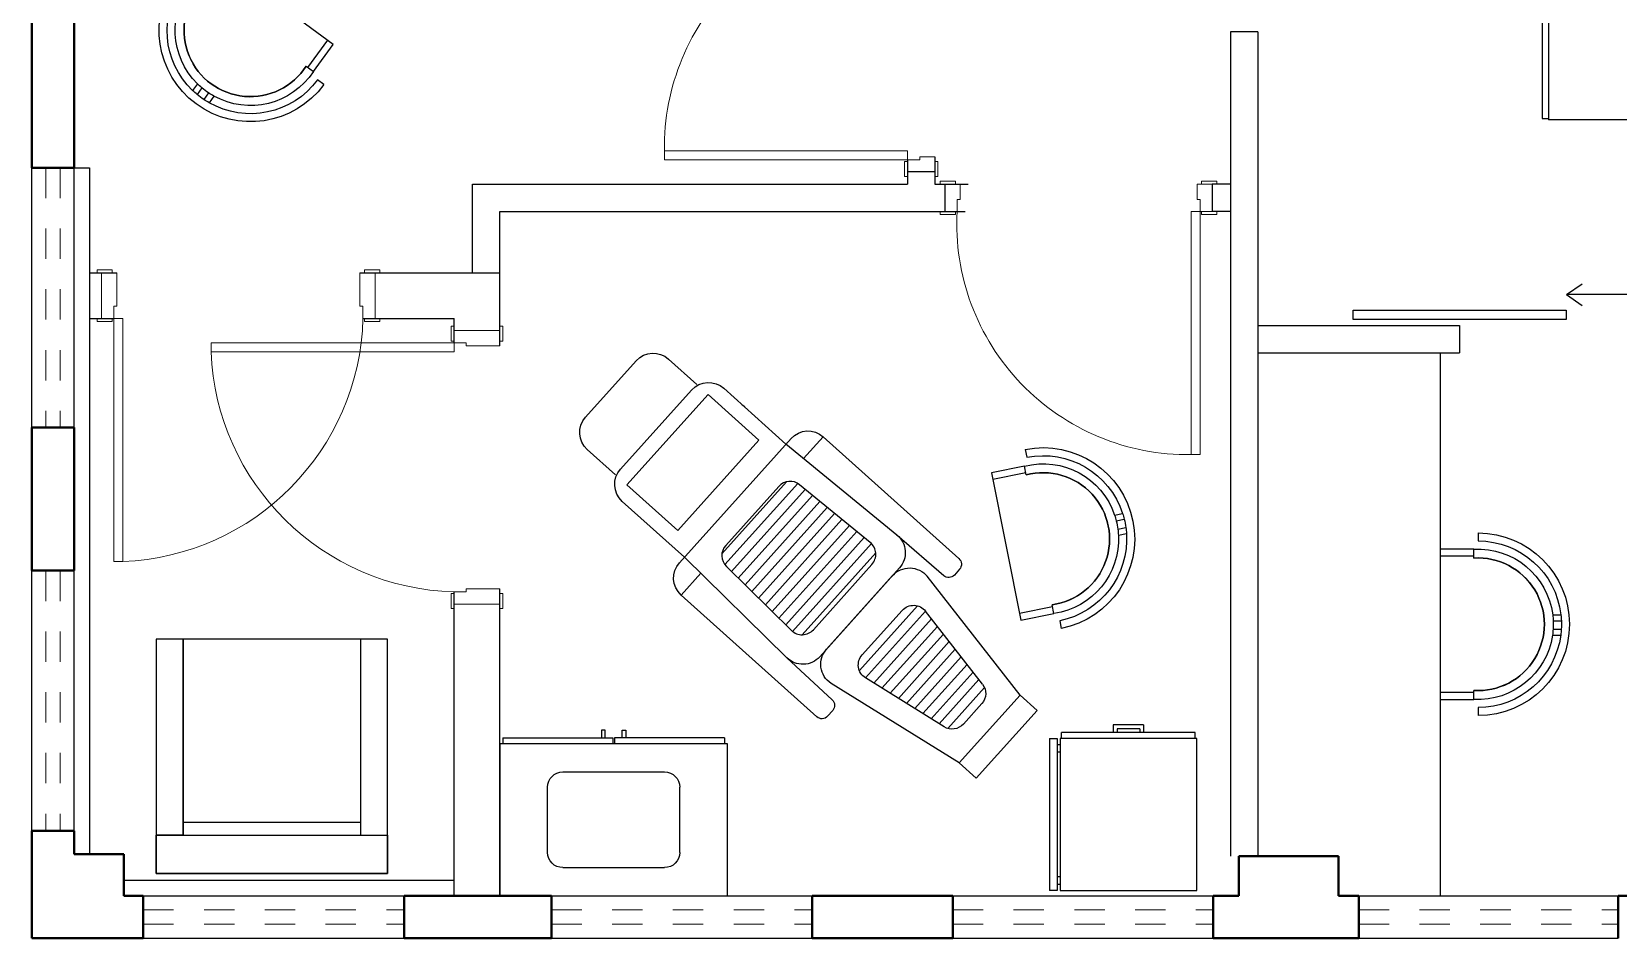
# Model space of a CAD drawing. Header units: millimetres. Extents: x 2625.3 to 2681.2, y 1230 to 1238.4.
# Drawn here: x 2673.05 to 2678.27, y 1229.96 to 1232.95 of the extents above; entities that cross this region are included whole.
import ezdxf

# ---------------------------------------------------------------- set-up
doc = ezdxf.new("R2010")
doc.units = ezdxf.units.MM
doc.linetypes.add('HIDDEN', pattern=[0.375, 0.25, -0.125])
doc.layers.add('ALVENARIA', color=5, linetype='Continuous', lineweight=40)
doc.layers.add('ESQUADRIA', color=7, linetype='Continuous', lineweight=18)
doc.layers.add('LAYOUT', color=253, linetype='Continuous')
doc.layers.add('SOLEIRAS', color=1, linetype='Continuous')

# ---------------------------------------------------------------- blocks, each defined once
blk = doc.blocks.new('POLTRONA 81X83')
at = {"layer": 'LAYOUT'}
for p, q in [((-0.4047, 0), (0.4047, 0)), ((-0.3142, -0.1358), (-0.41, -0.1358)), ((0.41, -0.1358), (-0.41, -0.1358)), ((0.41, -0.1358), (0.3142, -0.1358)), ((0.3142, -0.1358), (0.3142, -0.83)), ((0.3142, -0.1811), (-0.3142, -0.1811))]:
    blk.add_line(p, q, dxfattribs=at)
for points in [[(-0.41, -0.83), (0.41, -0.83), (0.41, 0), (-0.41, 0)], [(-0.41, 0), (0.41, 0), (0.41, -0.1358), (-0.41, -0.1358)]]:
    blk.add_lwpolyline(points, close=True, dxfattribs=at)
for points in [[(-0.3142, -0.83), (-0.3142, -0.1358), (-0.41, -0.1358)], [(0.3142, -0.83), (0.3142, -0.1358), (0.41, -0.1358)]]:
    blk.add_lwpolyline(points, dxfattribs=at)
blk = doc.blocks.new('A$C0C0C0BA7')
at = {"layer": 'LAYOUT'}
for p, q in [((0.2644, 0.3694), (0.2649, 0.3965)), ((0.2843, 0.3715), (0.2847, 0.3984)), ((0.3119, 0.3718), (0.3124, 0.3986)), ((0.3317, 0.3701), (0.3322, 0.3971)), ((0.0264, 0.1246), (0, 0.1246)), ((0.0536, 0.1107), (0.0829, 0.1107)), ((0.076, 0.1107), (0.076, 0)), ((0.5185, 0.1107), (0.5478, 0.1107)), ((0.5253, 0.1107), (0.5253, 0)), ((0.6014, 0.1246), (0.575, 0.1246))]:
    blk.add_line(p, q, dxfattribs=at)
blk.add_lwpolyline([(0.0536, 0), (0.0536, 0.1107), (0.0829, 0.1107, -1.065895), (0.5185, 0.1107), (0.5478, 0.1107), (0.5478, 0)], format="xyb", close=True, dxfattribs=at)
for radius, start, end in [(0.3007, 0, 180), (0.2743, 97.5004, 180), (0.2475, 98.4294, 183.2215), (0.2475, 93.8089, 98.4294), (0.2743, 93.3377, 97.5004), (0.2475, 87.3933, 93.8089), (0.2743, 87.5501, 93.3377), (0.2475, 82.7978, 87.3933), (0.2743, 83.4058, 87.5501), (0.2475, 356.7785, 82.7978), (0.2743, 0, 83.4058), (0.2182, 356.3461, 183.6539)]:
    blk.add_arc((0.3007, 0.1246), radius, start, end, dxfattribs=at)
blk = doc.blocks.new('*X40')
at = {"color": 0}
for p, q in [((91.0625, 15.9036), (91.0625, 16.1901)), ((91.0938, 15.8992), (91.0938, 16.1945)), ((91.125, 15.9048), (91.125, 16.189)), ((91.1562, 15.9103), (91.1562, 16.1834)), ((91.1875, 15.9158), (91.1875, 16.1779)), ((91.2188, 15.9214), (91.2188, 16.1723)), ((91.25, 15.9269), (91.25, 16.1668)), ((91.2812, 15.9325), (91.2812, 16.1612)), ((91.3125, 15.938), (91.3125, 16.1557)), ((91.3438, 15.9436), (91.3438, 16.1501)), ((91.375, 15.9491), (91.375, 16.1446)), ((91.4062, 15.9565), (91.4062, 16.1372))]:
    blk.add_line(p, q, dxfattribs=at)
blk = doc.blocks.new('*X39')
at = {"color": 0}
for p, q in [((90.75, 15.8553), (90.75, 16.2384)), ((90.7812, 15.8539), (90.7812, 16.2398)), ((90.8125, 15.8527), (90.8125, 16.241)), ((90.4688, 15.8876), (90.4688, 16.2061)), ((90.5, 15.8673), (90.5, 16.2265)), ((90.5312, 15.8653), (90.5312, 16.2284)), ((90.5625, 15.8638), (90.5625, 16.2299)), ((90.5938, 15.8624), (90.5938, 16.2313)), ((90.625, 15.861), (90.625, 16.2327)), ((90.6562, 15.8596), (90.6562, 16.2341)), ((90.6875, 15.8582), (90.6875, 16.2355)), ((90.7188, 15.8567), (90.7188, 16.237)), ((90.8438, 15.866), (90.8438, 16.2277))]:
    blk.add_line(p, q, dxfattribs=at)
blk = doc.blocks.new('A$C3EAC3D19')
at = {"layer": 'LAYOUT'}
for p, q in [((0.2071, 1.6768), (0.2076, 1.7518)), ((0.2076, 1.7518), (0.5076, 1.7498)), ((0.5071, 1.6748), (0.5076, 1.7498)), ((0.2071, 1.6768), (0.1171, 1.1888)), ((0.5071, 1.6748), (0.2071, 1.6768)), ((0.5071, 1.6748), (0.5905, 1.1856)), ((0.4018, 1.6005), (0.3113, 1.6011)), ((0.2618, 1.5602), (0.2066, 1.2605)), ((0.4508, 1.5589), (0.502, 1.2586)), ((0, 0.6282), (0.0041, 1.2282)), ((0.0546, 1.2528), (0.0292, 1.253)), ((0.0794, 1.2281), (0.0812, 1.0242)), ((0.4523, 1.2002), (0.2554, 1.2015)), ((0.6287, 1.2244), (0.6241, 1.0206)), ((0.6792, 1.2486), (0.6538, 1.2488)), ((0.7, 0.6235), (0.704, 1.2235)), ((0.5497, 1.0995), (0.1567, 1.1021)), ((0.5158, 1.0997), (0.1906, 1.1019)), ((0.0812, 1.0242), (0.0995, 0.5525)), ((0.6241, 1.0206), (0.5995, 0.5491)), ((0.0966, 0.6275), (0, 0.6282)), ((0.7, 0.6235), (0.6034, 0.6241)), ((0.6245, 0.549), (0.0745, 0.5527)), ((0.0976, 0.2775), (0.0995, 0.5525)), ((0.5976, 0.2741), (0.5995, 0.5491)), ((0.1475, 0.2522), (0.149, 0.4772)), ((0.549, 0.4745), (0.149, 0.4772)), ((0.5475, 0.2495), (0.549, 0.4745)), ((0.5992, 0.3665), (0.5974, 0.3567)), ((0.5475, 0.2495), (0.1475, 0.2522)), ((0.1463, 0.0772), (0.1471, 0.2022)), ((0.5221, 0.1997), (0.1721, 0.202)), ((0.5463, 0.0745), (0.5471, 0.1995)), ((0.4708, 0), (0.2208, 0.0017))]:
    blk.add_line(p, q, dxfattribs=at)
blk.add_lwpolyline([(0.1698, 0.6748), (0.1582, 0.9749, -0.427581), (0.2085, 1.0268), (0.4969, 1.0248, -0.427581), (0.5465, 0.9722), (0.5308, 0.6723, -0.400971), (0.4805, 0.6249), (0.2194, 0.6267, -0.400971)], format="xyb", close=True, dxfattribs=at)
for centre, radius, start, end in [((0.311, 1.5511), 0.05, 89.6131, 169.5501), ((0.4015, 1.5505), 0.05, 9.6762, 89.6131), ((0.2557, 1.2515), 0.05, 169.5501, 269.6131), ((0.4527, 1.2502), 0.05, 269.6131, 9.6762), ((0.0291, 1.228), 0.025, 89.6131, 179.6131), ((0.0544, 1.2278), 0.025, 0.5071, 89.6131), ((0.6536, 1.2238), 0.025, 89.6131, 178.7192), ((0.679, 1.2236), 0.025, 359.6131, 89.6131), ((0.1911, 1.1769), 0.075, 170.867, 269.6131), ((0.5163, 1.1747), 0.075, 269.6131, 8.3593), ((0.1562, 1.0271), 0.075, 89.6131, 182.2157), ((0.5492, 1.0245), 0.075, 357.0106, 89.6131), ((0.075, 0.6277), 0.075, 179.6131, 269.6131), ((0.625, 0.624), 0.075, 269.6131, 359.6131), ((0.1726, 0.277), 0.075, 179.6131, 269.6131), ((0.5226, 0.2747), 0.075, 269.6131, 359.6131), ((0.2213, 0.0767), 0.075, 179.6131, 269.6131), ((0.4713, 0.075), 0.075, 269.6131, 359.6131)]:
    blk.add_arc(centre, radius, start, end, dxfattribs=at)
at = {"layer": 'LAYOUT', "xscale": -1, "rotation": 269.6131484374406}
for name in ['*X40', '*X39']:
    blk.add_blockref(name, (-16.3073, -89.7235), dxfattribs=at)
blk = doc.blocks.new('A$C638234E7')
at = {"layer": 'ESQUADRIA'}
for p, q in [((0, 0.16), (0, 0.17)), ((0, 0.17), (0.05, 0.17)), ((0.015, 0.16), (0, 0.16)), ((0.05, 0.16), (0.05, 0.17)), ((0, 0), (0, 0.01)), ((0.015, 0.01), (0, 0.01)), ((0, 0), (0.05, 0)), ((0.05, 0), (0.05, 0.01))]:
    blk.add_line(p, q, dxfattribs=at)
blk.add_lwpolyline([(0.015, 0.16), (0.015, 0.01), (0.055, 0.01), (0.055, 0.05), (0.065, 0.05), (0.065, 0.16)], close=True, dxfattribs=at)
blk = doc.blocks.new('A$C585A5108')
at = {"layer": 'LAYOUT'}
for p, q in [((0.385, 0.315), (0.05, 0.315)), ((0, 0.05), (0, 0.265)), ((0.435, 0.05), (0.435, 0.265)), ((0.385, 0), (0.05, 0))]:
    blk.add_line(p, q, dxfattribs=at)
for centre, start, end in [((0.05, 0.265), 90, 180), ((0.385, 0.265), 360, 90), ((0.05, 0.05), 180, 270), ((0.385, 0.05), 270, 360)]:
    blk.add_arc(centre, 0.05, start, end, dxfattribs=at)
blk = doc.blocks.new('A$C2D5B4BAF')
at = {"layer": 'LAYOUT'}
for p, q in [((0.3475, 0.545), (0.335, 0.545)), ((0.335, 0.545), (0.335, 0.52)), ((0.3475, 0.52), (0.3475, 0.545)), ((0.4025, 0.52), (0.4025, 0.545)), ((0.4025, 0.545), (0.415, 0.545)), ((0.415, 0.545), (0.415, 0.52)), ((0, 0), (0, 0.5)), ((0, 0.5), (0.75, 0.5)), ((0.01, 0.52), (0.01, 0.5)), ((0.01, 0.52), (0.3725, 0.52)), ((0.3725, 0.52), (0.3725, 0.5)), ((0.3775, 0.52), (0.3775, 0.5)), ((0.74, 0.52), (0.3775, 0.52)), ((0.74, 0.52), (0.74, 0.5)), ((0.75, 0.5), (0.75, 0)), ((0.75, 0), (0, 0))]:
    blk.add_line(p, q, dxfattribs=at)
blk.add_blockref('A$C585A5108', (0.1575, 0.0925))
blk = doc.blocks.new('A$C6C7A7257')
at = {"layer": 'LAYOUT'}
for p, q in [((0.31, 0.545), (0.21, 0.545)), ((0.21, 0.545), (0.21, 0.52)), ((0.2975, 0.5325), (0.2225, 0.5325)), ((0.2225, 0.5325), (0.2225, 0.52)), ((0.2975, 0.5325), (0.2975, 0.52)), ((0.31, 0.545), (0.31, 0.52)), ((0, 0.5), (0, 0)), ((0, 0.5), (0.025, 0.5)), ((0.025, 0.5), (0.025, 0)), ((0.035, 0.48), (0.025, 0.48)), ((0.485, 0.5), (0.035, 0.5)), ((0.035, 0.5), (0.035, 0)), ((0.48, 0.52), (0.04, 0.52)), ((0.04, 0.5), (0.04, 0.52)), ((0.48, 0.5), (0.48, 0.52)), ((0.485, 0), (0.485, 0.5)), ((0.035, 0.455), (0.025, 0.455)), ((0.035, 0.045), (0.025, 0.045)), ((0.035, 0.02), (0.025, 0.02)), ((0.025, 0), (0, 0)), ((0.035, 0), (0.485, 0))]:
    blk.add_line(p, q, dxfattribs=at)
blk = doc.blocks.new('A$C765F47DF')
at = {"layer": 'LAYOUT'}
for p, q in [((0, 2.09), (0, 0.835)), ((0, 2.09), (0.5, 2.09)), ((0.5, 0.835), (0.5, 2.09)), ((0.52, 2.085), (0.5, 2.085)), ((0.52, 1.665), (0.52, 2.085)), ((0.545, 1.7025), (0.52, 1.7025)), ((0.52, 1.69), (0.545, 1.69)), ((0.545, 1.69), (0.545, 1.7025)), ((0.52, 1.665), (0.5, 1.665)), ((0.52, 1.655), (0.5, 1.655)), ((0.52, 1.25), (0.52, 1.655)), ((0.107, 1.35), (0.322, 1.35)), ((0.057, 1.3), (0.057, 0.965)), ((0.372, 1.3), (0.372, 0.965)), ((0.545, 1.2875), (0.52, 1.2875)), ((0.52, 1.275), (0.545, 1.275)), ((0.545, 1.275), (0.545, 1.2875)), ((0.52, 1.25), (0.5, 1.25)), ((0.52, 1.245), (0.5, 1.245)), ((0.52, 0.84), (0.52, 1.245)), ((0.52, 1.22), (0.545, 1.22)), ((0.545, 1.2075), (0.52, 1.2075)), ((0.545, 1.22), (0.545, 1.2075)), ((0.107, 0.915), (0.322, 0.915)), ((0.52, 0.84), (0.5, 0.84)), ((0, 0.835), (0.5, 0.835)), ((0, 0.835), (0, 0)), ((0.5, 0.835), (0.5, 0)), ((0.6246, 0.6918), (0.6246, 0.7182)), ((0.6107, 0.6421), (0.5, 0.6421)), ((0.6107, 0.6646), (0.6107, 0.6353)), ((0.8694, 0.4538), (0.8965, 0.4533)), ((0.8715, 0.4339), (0.8984, 0.4335)), ((0.8701, 0.3865), (0.8971, 0.386)), ((0.8718, 0.4062), (0.8986, 0.4058)), ((0.6107, 0.1929), (0.5, 0.1929)), ((0.6107, 0.1997), (0.6107, 0.1704)), ((0.6246, 0.1168), (0.6246, 0.1432)), ((0.5, 0), (0, 0))]:
    blk.add_line(p, q, dxfattribs=at)
blk.add_lwpolyline([(0.5, 0.6646), (0.6107, 0.6646), (0.6107, 0.6353, -1.065895), (0.6107, 0.1997), (0.6107, 0.1704), (0.5, 0.1704)], format="xyb", close=True, dxfattribs=at)
for centre, radius, start, end in [((0.107, 1.3), 0.05, 90, 180), ((0.322, 1.3), 0.05, 0, 90), ((0.107, 0.965), 0.05, 180, 270), ((0.322, 0.965), 0.05, 270, 0), ((0.6246, 0.4175), 0.3007, 270, 90), ((0.6246, 0.4175), 0.2743, 7.5004, 90), ((0.6246, 0.4175), 0.2475, 8.4294, 93.2215), ((0.6246, 0.4175), 0.2182, 266.3461, 93.6539), ((0.6246, 0.4175), 0.2475, 3.8089, 8.4294), ((0.6246, 0.4175), 0.2475, 357.3933, 3.8089), ((0.6246, 0.4175), 0.2743, 3.3377, 7.5004), ((0.6246, 0.4175), 0.2743, 357.5501, 3.3377), ((0.6246, 0.4175), 0.2475, 266.7785, 352.7978), ((0.6246, 0.4175), 0.2743, 270, 353.4058), ((0.6246, 0.4175), 0.2475, 352.7978, 357.3933), ((0.6246, 0.4175), 0.2743, 353.4058, 357.5501)]:
    blk.add_arc(centre, radius, start, end, dxfattribs=at)
blk = doc.blocks.new('A$C13D05C34')
for p, q in [((0.015, 0.89), (0.015, 0.8)), ((0.8951, 0.89), (0.8951, 0.8))]:
    blk.add_line(p, q)
at = {"layer": 'ESQUADRIA'}
for p, q in [((0, 0.89), (0, 0.9)), ((0, 0.89), (0, 0.9)), ((0, 0.9), (0.05, 0.9)), ((0.015, 0.89), (0, 0.89)), ((0.05, 0.89), (0.05, 0.9)), ((0.8601, 0.89), (0.8601, 0.9)), ((0.9101, 0.9), (0.8601, 0.9)), ((0.8951, 0.89), (0.9101, 0.89)), ((0.9101, 0.89), (0.9101, 0.9)), ((0.9101, 0.89), (0.9101, 0.9)), ((0, 0.79), (0, 0.8)), ((0, 0.79), (0, 0.8)), ((0, 0.79), (0, 0.8)), ((0, 0.79), (0, 0.8)), ((0.015, 0.8), (0, 0.8)), ((0, 0.79), (0.05, 0.79)), ((0, 0.79), (0.05, 0.79)), ((0.05, 0.79), (0.05, 0.8)), ((0.8601, 0.79), (0.8601, 0.8)), ((0.9101, 0.79), (0.8601, 0.79)), ((0.9101, 0.79), (0.8601, 0.79)), ((0.8951, 0.8), (0.9101, 0.8)), ((0.9101, 0.79), (0.9101, 0.8)), ((0.9101, 0.79), (0.9101, 0.8)), ((0.9101, 0.79), (0.9101, 0.8)), ((0.9101, 0.79), (0.9101, 0.8))]:
    blk.add_line(p, q, dxfattribs=at)
for points in [[(0.015, 0.89), (0.015, 0.8), (0.055, 0.8), (0.055, 0.84), (0.065, 0.84), (0.065, 0.89)], [(0.8951, 0.89), (0.8951, 0.8), (0.8551, 0.8), (0.8551, 0.84), (0.8451, 0.84), (0.8451, 0.89)]]:
    blk.add_lwpolyline(points, close=True, dxfattribs=at)
blk.add_lwpolyline([(0.8551, 0.8), (0.8551, 0), (0.8251, 0), (0.8251, 0.8), (0.8551, 0.8)], dxfattribs=at)
at = {"layer": 'ESQUADRIA', "color": 1}
blk.add_arc((0.8144, 0.7604), 0.7605, 177.0147, 270.7998, dxfattribs=at)

msp = doc.modelspace()

# ---------------------------------------------------------------- linework, layer by layer
for p, q in [((2676.9925, 1232.9472), (2676.9925, 1230.2337)), ((2677.0825, 1232.9472), (2676.9925, 1232.9472)), ((2677.0825, 1232.9472), (2677.0825, 1230.2337)), ((2675.9295, 1232.5256), (2675.9295, 1232.4456)), ((2676.0195, 1232.5356), (2676.0195, 1232.4456)), ((2673.1875, 1232.4997), (2673.2375, 1232.4997)), ((2673.2375, 1232.4997), (2673.2375, 1230.2407)), ((2674.4975, 1232.1537), (2674.4975, 1232.4456)), ((2674.4975, 1232.4456), (2675.9295, 1232.4456)), ((2676.0195, 1232.4456), (2676.1294, 1232.4456)), ((2676.0524, 1232.4456), (2676.0524, 1232.3556)), ((2676.9925, 1232.4456), (2676.9325, 1232.4456)), ((2676.9325, 1232.4456), (2676.9325, 1232.3556)), ((2674.5875, 1232.1537), (2674.5875, 1232.3556)), ((2674.5875, 1232.3556), (2676.1194, 1232.3556)), ((2676.9925, 1232.3556), (2676.9325, 1232.3556)), ((2673.2375, 1232.1537), (2673.3275, 1232.1537)), ((2674.1275, 1232.1537), (2674.5875, 1232.1537)), ((2674.5875, 1231.9137), (2674.5875, 1232.1537)), ((2678.0982, 1232.0819), (2678.1492, 1232.1177)), ((2678.4654, 1232.0819), (2678.0982, 1232.0819)), ((2678.0982, 1232.0819), (2678.1492, 1232.0462)), ((2673.2375, 1232.0037), (2673.3175, 1232.0037)), ((2674.1375, 1232.0037), (2674.4375, 1232.0037)), ((2674.4375, 1231.9237), (2674.4375, 1232.0037)), ((2677.0825, 1231.9805), (2677.7465, 1231.9805)), ((2677.7465, 1231.9805), (2677.7465, 1231.8905)), ((2677.0825, 1231.8905), (2677.7465, 1231.8905)), ((2674.5875, 1230.1037), (2674.5875, 1231.1137)), ((2674.4375, 1230.1037), (2674.4375, 1231.1037)), ((2674.4375, 1230.1537), (2673.3505, 1230.1537))]:
    msp.add_line(p, q)
msp.add_lwpolyline([(2678.0965, 1232.0305), (2678.0965, 1232.0005), (2677.3965, 1232.0005), (2677.3965, 1232.0305), (2678.0965, 1232.0305)])
at = {"layer": 'ALVENARIA'}
for p, q in [((2673.0475, 1232.9767), (2673.0475, 1232.4997)), ((2673.1875, 1232.9767), (2673.1875, 1232.4997)), ((2673.0475, 1232.4997), (2673.1875, 1232.4997)), ((2673.0475, 1231.6447), (2673.0475, 1231.1737)), ((2673.0475, 1231.6447), (2673.1875, 1231.6447)), ((2673.1875, 1231.6447), (2673.1875, 1231.1737)), ((2673.0475, 1231.1737), (2673.1875, 1231.1737)), ((2673.0475, 1230.3177), (2673.0475, 1229.9637)), ((2673.0475, 1230.3177), (2673.1875, 1230.3177)), ((2673.1875, 1230.3177), (2673.1875, 1230.2407)), ((2673.1875, 1230.2407), (2673.3505, 1230.2407)), ((2673.3505, 1230.2407), (2673.3505, 1230.1037)), ((2677.0195, 1230.1037), (2677.0195, 1230.2337)), ((2677.0195, 1230.2337), (2677.3475, 1230.2337)), ((2677.3475, 1230.2337), (2677.3475, 1230.1037)), ((2673.3505, 1230.1037), (2673.4145, 1230.1037)), ((2673.4145, 1230.1037), (2673.4145, 1229.9637)), ((2674.2735, 1230.1037), (2674.7575, 1230.1037)), ((2674.2735, 1230.1037), (2674.2735, 1229.9637)), ((2674.7575, 1230.1037), (2674.7575, 1229.9637)), ((2675.6155, 1230.1037), (2676.0785, 1230.1037)), ((2675.6155, 1230.1037), (2675.6155, 1229.9637)), ((2676.0785, 1230.1037), (2676.0785, 1229.9637)), ((2676.9355, 1230.1037), (2677.0195, 1230.1037)), ((2676.9355, 1230.1037), (2676.9355, 1229.9637)), ((2677.3475, 1230.1037), (2677.4145, 1230.1037)), ((2677.4145, 1230.1037), (2677.4145, 1229.9637)), ((2678.2685, 1230.1037), (2678.7285, 1230.1037)), ((2678.2685, 1230.1037), (2678.2685, 1229.9637)), ((2673.0475, 1229.9637), (2673.4145, 1229.9637)), ((2674.2735, 1229.9637), (2674.7575, 1229.9637)), ((2675.6155, 1229.9637), (2676.0785, 1229.9637)), ((2676.9355, 1229.9637), (2677.4145, 1229.9637))]:
    msp.add_line(p, q, dxfattribs=at)
at = {"layer": 'ESQUADRIA', "linetype": 'HIDDEN', "ltscale": 0.2}
for p, q in [((2673.0941, 1232.4997), (2673.0941, 1231.6447)), ((2673.1408, 1232.4997), (2673.1408, 1231.6447)), ((2673.0941, 1231.1737), (2673.0941, 1230.3177)), ((2673.1408, 1231.1737), (2673.1408, 1230.3177)), ((2673.4145, 1230.0571), (2674.2735, 1230.0571)), ((2674.7575, 1230.0571), (2675.6155, 1230.0571)), ((2676.0785, 1230.0571), (2676.9355, 1230.0571)), ((2677.4145, 1230.0571), (2678.2685, 1230.0571)), ((2673.4145, 1230.0104), (2674.2735, 1230.0104)), ((2674.7575, 1230.0104), (2675.6155, 1230.0104)), ((2676.0785, 1230.0104), (2676.9355, 1230.0104)), ((2677.4145, 1230.0104), (2678.2685, 1230.0104))]:
    msp.add_line(p, q, dxfattribs=at)
at = {"layer": 'ESQUADRIA'}
for p, q in [((2676.0374, 1232.4456), (2676.0374, 1232.4556)), ((2676.0374, 1232.4456), (2676.0374, 1232.4556)), ((2676.0374, 1232.4556), (2676.0874, 1232.4556)), ((2676.0524, 1232.4456), (2676.0374, 1232.4456)), ((2676.0874, 1232.4456), (2676.0874, 1232.4556)), ((2676.8975, 1232.4456), (2676.8975, 1232.4556)), ((2676.9475, 1232.4556), (2676.8975, 1232.4556)), ((2676.9325, 1232.4456), (2676.9475, 1232.4456)), ((2676.9475, 1232.4456), (2676.9475, 1232.4556)), ((2676.9475, 1232.4456), (2676.9475, 1232.4556)), ((2676.0374, 1232.3456), (2676.0374, 1232.3556)), ((2676.0374, 1232.3456), (2676.0374, 1232.3556)), ((2676.0374, 1232.3456), (2676.0374, 1232.3556)), ((2676.0374, 1232.3456), (2676.0374, 1232.3556)), ((2676.0524, 1232.3556), (2676.0374, 1232.3556)), ((2676.0374, 1232.3456), (2676.0874, 1232.3456)), ((2676.0374, 1232.3456), (2676.0874, 1232.3456)), ((2676.0874, 1232.3456), (2676.0874, 1232.3556)), ((2676.8975, 1232.3456), (2676.8975, 1232.3556)), ((2676.9475, 1232.3456), (2676.8975, 1232.3456)), ((2676.9475, 1232.3456), (2676.8975, 1232.3456)), ((2676.9325, 1232.3556), (2676.9475, 1232.3556)), ((2676.9475, 1232.3456), (2676.9475, 1232.3556)), ((2676.9475, 1232.3456), (2676.9475, 1232.3556)), ((2676.9475, 1232.3456), (2676.9475, 1232.3556)), ((2676.9475, 1232.3456), (2676.9475, 1232.3556))]:
    msp.add_line(p, q, dxfattribs=at)
for points in [[(2676.0524, 1232.4456), (2676.0524, 1232.3556), (2676.0924, 1232.3556), (2676.0924, 1232.3956), (2676.1024, 1232.3956), (2676.1024, 1232.4456)], [(2676.9325, 1232.4456), (2676.9325, 1232.3556), (2676.8925, 1232.3556), (2676.8925, 1232.3956), (2676.8825, 1232.3956), (2676.8825, 1232.4456)]]:
    msp.add_lwpolyline(points, close=True, dxfattribs=at)
for points in [[(2676.8925, 1232.3556), (2676.8925, 1231.5556), (2676.8625, 1231.5556), (2676.8625, 1232.3556), (2676.8925, 1232.3556)], [(2673.3175, 1232.0037), (2673.3175, 1231.2037), (2673.3475, 1231.2037), (2673.3475, 1232.0037), (2673.3175, 1232.0037)], [(2674.4375, 1231.9237), (2673.6375, 1231.9237), (2673.6375, 1231.8937), (2674.4375, 1231.8937), (2674.4375, 1231.9237)]]:
    msp.add_lwpolyline(points, dxfattribs=at)
at = {"layer": 'ESQUADRIA', "color": 1}
for centre, radius, start, end in [((2676.8519, 1232.316), 0.7605, 177.0147, 270.7998), ((2673.3148, 1232.026), 0.823, 272.274, 358.4467), ((2674.4598, 1231.9264), 0.823, 182.274, 268.4467)]:
    msp.add_arc(centre, radius, start, end, dxfattribs=at)
at = {"layer": 'LAYOUT'}
msp.add_line((2677.6825, 1231.8905), (2677.6825, 1230.1037), dxfattribs=at)
at = {"layer": 'SOLEIRAS', "color": 43}
for p, q in [((2673.0475, 1231.6447), (2673.0475, 1232.4997)), ((2673.1875, 1231.6447), (2673.1875, 1232.4997)), ((2673.0475, 1230.3177), (2673.0475, 1231.1737)), ((2673.1875, 1230.3177), (2673.1875, 1231.1737)), ((2673.4145, 1230.1037), (2674.2735, 1230.1037)), ((2674.7575, 1230.1037), (2675.6155, 1230.1037)), ((2676.0785, 1230.1037), (2676.9355, 1230.1037)), ((2677.4145, 1230.1037), (2678.2685, 1230.1037)), ((2673.4145, 1229.9637), (2674.2735, 1229.9637)), ((2674.7575, 1229.9637), (2675.6155, 1229.9637)), ((2676.0785, 1229.9637), (2676.9355, 1229.9637)), ((2677.4145, 1229.9637), (2678.2685, 1229.9637))]:
    msp.add_line(p, q, dxfattribs=at)

# ---------------------------------------------------------------- block references
for name, p, rotation in [('A$C765F47DF', (2678.5385, 1234.7472), 180), ('A$C13D05C34', (2675.1295, 1233.3807), 270), ('A$C638234E7', (2674.4275, 1231.9787), 270)]:
    msp.add_blockref(name, p, dxfattribs=dict(rotation=rotation))
for name, p in [('A$C638234E7', (2673.2625, 1231.9937)), ('A$C6C7A7257', (2676.3966, 1230.1209))]:
    msp.add_blockref(name, p)
at = {"xscale": -1}
for name, p in [('A$C638234E7', (2674.1925, 1231.9937)), ('A$C2D5B4BAF', (2675.3375, 1230.1037))]:
    msp.add_blockref(name, p, dxfattribs=at)
for name, p, rotation in [('A$C3EAC3D19', (2674.72, 1231.5163), 227.690426691927), ('A$C638234E7', (2674.4275, 1231.0487), 270)]:
    msp.add_blockref(name, p, dxfattribs=dict(at, rotation=rotation))
at = {"layer": 'LAYOUT', "xscale": -1}
for p, rotation in [((2673.5987, 1233.2303), 143.653033359134), ((2676.3133, 1230.9583), 281.343460051061), ((2677.6825, 1230.6964), 270)]:
    msp.add_blockref('A$C0C0C0BA7', p, dxfattribs=dict(at, rotation=rotation))
at = {"layer": 'LAYOUT', "xscale": 0.9286581755955012, "yscale": 0.9286581755955012, "zscale": 0.9286581755955012, "rotation": 180}
msp.add_blockref('POLTRONA 81X83', (2673.8375, 1230.1773), dxfattribs=at)

doc.saveas('drawing.dxf')
